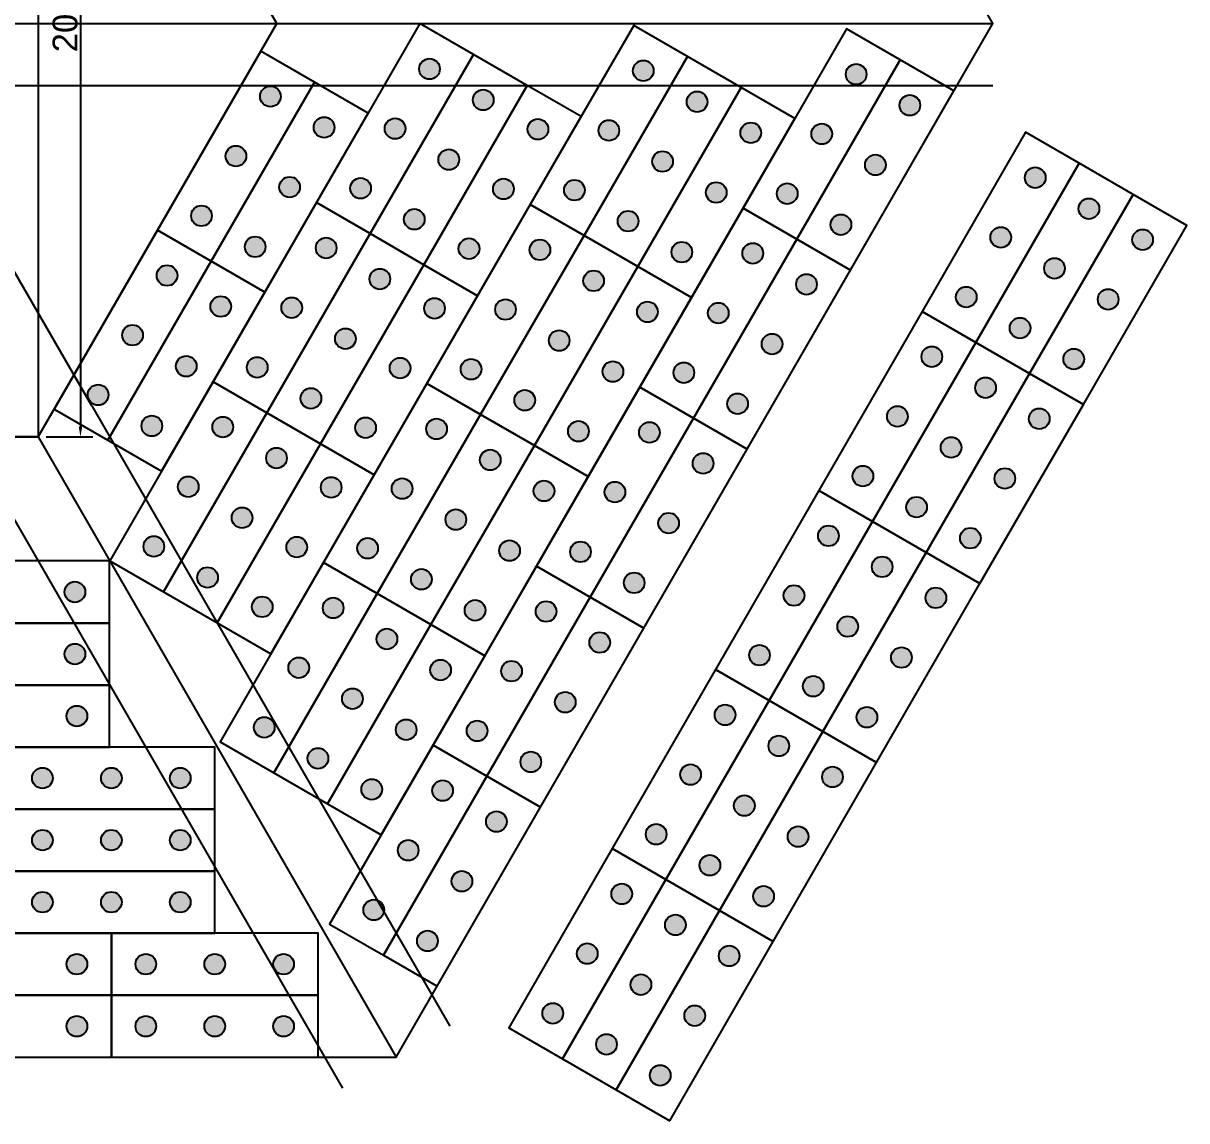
# Model space of a CAD drawing. Header units: millimetres. Extents: x 1388 to 8110, y -1425 to 5021.
# Drawn here: x 2775.1 to 3056.4, y 3136.3 to 3401.7 of the extents above; entities that cross this region are included whole.
import ezdxf

# ---------------------------------------------------------------- set-up
doc = ezdxf.new("R2010")
doc.units = ezdxf.units.MM
doc.styles.get("Standard").update_dxf_attribs({"font": 'arial.ttf'})
doc.dimstyles.new('ISO-25', dxfattribs={"dimtxt": 6, "dimasz": 2.5, "dimexe": 3, "dimexo": 2, "dimtad": 1, "dimtxsty": 'Standard', "dimcen": 2.5, "dimadec": 0, "dimazin": 0, "dimtfac": 1, "dimtmove": 0, "dimatfit": 3, "dimfxl": 1, "dimarcsym": 0})

# ---------------------------------------------------------------- blocks, each defined once
blk = doc.blocks.new('*D24')
at = {"color": 0, "lineweight": -2, "transparency": 16777216}
for p, q in [((2780.64, 3501.66), (2791.9, 3501.66)), ((2788.9, 3499.16), (2788.9, 3304.16)), ((2780.64, 3301.66), (2791.9, 3301.66))]:
    blk.add_line(p, q, dxfattribs=at)
at = {"color": 0, "transparency": 16777216}
for points in [[(2788.48, 3499.16), (2789.31, 3499.16), (2788.9, 3501.66)], [(2788.48, 3304.16), (2789.31, 3304.16), (2788.9, 3301.66)]]:
    blk.add_solid(points, dxfattribs=at)
at = {"layer": 'Defpoints', "color": 0, "transparency": 16777216}
for p in [(2778.64, 3501.66), (2778.64, 3301.66), (2788.9, 3301.66)]:
    blk.add_point(p, dxfattribs=at)
at = {"color": 0, "transparency": 16777216, "insert": (2785.21, 3401.66), "char_height": 6, "attachment_point": 5, "rotation": 90}
blk.add_mtext('200', dxfattribs=at)

msp = doc.modelspace()

# ---------------------------------------------------------------- hatches: boundary and pattern name
at = {"true_color": 0xf1eb1f}
h = msp.add_hatch(color=2, dxfattribs=at)
h.dxf.hatch_style = 1
h.paths.add_polyline_path([(2875.816, 3390.649, 1), (2870.816, 3390.649, 1)])
h = msp.add_hatch(color=2, dxfattribs=at)
h.dxf.hatch_style = 1
h.paths.add_polyline_path([(2927.52, 3390.203, 1), (2922.52, 3390.203, 1)])
h = msp.add_hatch(color=2, dxfattribs=at)
h.dxf.hatch_style = 1
h.paths.add_polyline_path([(2978.991, 3389.354, 1), (2973.991, 3389.354, 1)])
h = msp.add_hatch(color=2, dxfattribs=at)
h.dxf.hatch_style = 1
h.paths.add_polyline_path([(2837.335, 3383.998, 1), (2832.335, 3383.998, 1)])
h = msp.add_hatch(color=2, dxfattribs=at)
h.dxf.hatch_style = 1
h.paths.add_polyline_path([(2888.806, 3383.149, 1), (2883.806, 3383.149, 1)])
h = msp.add_hatch(color=2, dxfattribs=at)
h.dxf.hatch_style = 1
h.paths.add_polyline_path([(2940.51, 3382.703, 1), (2935.51, 3382.703, 1)])
h = msp.add_hatch(color=2, dxfattribs=at)
h.dxf.hatch_style = 1
h.paths.add_polyline_path([(2991.981, 3381.854, 1), (2986.981, 3381.854, 1)])
h = msp.add_hatch(color=2, dxfattribs=at)
h.dxf.hatch_style = 1
h.paths.add_polyline_path([(2850.325, 3376.498, 1), (2845.325, 3376.498, 1)])
h = msp.add_hatch(color=2, dxfattribs=at)
h.dxf.hatch_style = 1
h.paths.add_polyline_path([(2867.482, 3376.215, 1), (2862.482, 3376.215, 1)])
h = msp.add_hatch(color=2, dxfattribs=at)
h.dxf.hatch_style = 1
h.paths.add_polyline_path([(2902.029, 3376.053, 1), (2897.029, 3376.053, 1)])
h = msp.add_hatch(color=2, dxfattribs=at)
h.dxf.hatch_style = 1
h.paths.add_polyline_path([(2919.186, 3375.769, 1), (2914.186, 3375.769, 1)])
h = msp.add_hatch(color=2, dxfattribs=at)
h.dxf.hatch_style = 1
h.paths.add_polyline_path([(2953.5, 3375.203, 1), (2948.5, 3375.203, 1)])
h = msp.add_hatch(color=2, dxfattribs=at)
h.dxf.hatch_style = 1
h.paths.add_polyline_path([(2970.658, 3374.92, 1), (2965.658, 3374.92, 1)])
h = msp.add_hatch(color=2, dxfattribs=at)
h.dxf.hatch_style = 1
h.paths.add_polyline_path([(2829.001, 3369.565, 1), (2824.001, 3369.565, 1)])
h = msp.add_hatch(color=2, dxfattribs=at)
h.dxf.hatch_style = 1
h.paths.add_polyline_path([(2880.473, 3368.715, 1), (2875.473, 3368.715, 1)])
h = msp.add_hatch(color=2, dxfattribs=at)
h.dxf.hatch_style = 1
h.paths.add_polyline_path([(2932.177, 3368.269, 1), (2927.177, 3368.269, 1)])
h = msp.add_hatch(color=2, dxfattribs=at)
h.dxf.hatch_style = 1
h.paths.add_polyline_path([(2983.648, 3367.42, 1), (2978.648, 3367.42, 1)])
h = msp.add_hatch(color=2, dxfattribs=at)
h.dxf.hatch_style = 1
h.paths.add_polyline_path([(3022.292, 3364.354, 1), (3017.292, 3364.354, 1)])
h = msp.add_hatch(color=2, dxfattribs=at)
h.dxf.hatch_style = 1
h.paths.add_polyline_path([(2841.992, 3362.065, 1), (2836.992, 3362.065, 1)])
h = msp.add_hatch(color=2, dxfattribs=at)
h.dxf.hatch_style = 1
h.paths.add_polyline_path([(2859.149, 3361.781, 1), (2854.149, 3361.781, 1)])
h = msp.add_hatch(color=2, dxfattribs=at)
h.dxf.hatch_style = 1
h.paths.add_polyline_path([(2893.696, 3361.619, 1), (2888.696, 3361.619, 1)])
h = msp.add_hatch(color=2, dxfattribs=at)
h.dxf.hatch_style = 1
h.paths.add_polyline_path([(2910.853, 3361.336, 1), (2905.853, 3361.336, 1)])
h = msp.add_hatch(color=2, dxfattribs=at)
h.dxf.hatch_style = 1
h.paths.add_polyline_path([(2945.167, 3360.769, 1), (2940.167, 3360.769, 1)])
h = msp.add_hatch(color=2, dxfattribs=at)
h.dxf.hatch_style = 1
h.paths.add_polyline_path([(2962.324, 3360.486, 1), (2957.324, 3360.486, 1)])
h = msp.add_hatch(color=2, dxfattribs=at)
h.dxf.hatch_style = 1
h.paths.add_polyline_path([(2820.668, 3355.131, 1), (2815.668, 3355.131, 1)])
h = msp.add_hatch(color=2, dxfattribs=at)
h.dxf.hatch_style = 1
h.paths.add_polyline_path([(2872.139, 3354.281, 1), (2867.139, 3354.281, 1)])
h = msp.add_hatch(color=2, dxfattribs=at)
h.dxf.hatch_style = 1
h.paths.add_polyline_path([(3035.283, 3356.854, 1), (3030.283, 3356.854, 1)])
h = msp.add_hatch(color=2, dxfattribs=at)
h.dxf.hatch_style = 1
h.paths.add_polyline_path([(2923.843, 3353.836, 1), (2918.843, 3353.836, 1)])
h = msp.add_hatch(color=2, dxfattribs=at)
h.dxf.hatch_style = 1
h.paths.add_polyline_path([(2975.315, 3352.986, 1), (2970.315, 3352.986, 1)])
h = msp.add_hatch(color=2, dxfattribs=at)
h.dxf.hatch_style = 1
h.paths.add_polyline_path([(3013.959, 3349.92, 1), (3008.959, 3349.92, 1)])
h = msp.add_hatch(color=2, dxfattribs=at)
h.dxf.hatch_style = 1
h.paths.add_polyline_path([(3048.273, 3349.354, 1), (3043.273, 3349.354, 1)])
h = msp.add_hatch(color=2, dxfattribs=at)
h.dxf.hatch_style = 1
h.paths.add_polyline_path([(2833.659, 3347.631, 1), (2828.659, 3347.631, 1)])
h = msp.add_hatch(color=2, dxfattribs=at)
h.dxf.hatch_style = 1
h.paths.add_polyline_path([(2850.816, 3347.348, 1), (2845.816, 3347.348, 1)])
h = msp.add_hatch(color=2, dxfattribs=at)
h.dxf.hatch_style = 1
h.paths.add_polyline_path([(2885.363, 3347.185, 1), (2880.363, 3347.185, 1)])
h = msp.add_hatch(color=2, dxfattribs=at)
h.dxf.hatch_style = 1
h.paths.add_polyline_path([(2902.52, 3346.902, 1), (2897.52, 3346.902, 1)])
h = msp.add_hatch(color=2, dxfattribs=at)
h.dxf.hatch_style = 1
h.paths.add_polyline_path([(2936.834, 3346.336, 1), (2931.834, 3346.336, 1)])
h = msp.add_hatch(color=2, dxfattribs=at)
h.dxf.hatch_style = 1
h.paths.add_polyline_path([(2953.991, 3346.053, 1), (2948.991, 3346.053, 1)])
h = msp.add_hatch(color=2, dxfattribs=at)
h.dxf.hatch_style = 1
h.paths.add_polyline_path([(2812.335, 3340.697, 1), (2807.335, 3340.697, 1)])
h = msp.add_hatch(color=2, dxfattribs=at)
h.dxf.hatch_style = 1
h.paths.add_polyline_path([(3026.949, 3342.42, 1), (3021.949, 3342.42, 1)])
h = msp.add_hatch(color=2, dxfattribs=at)
h.dxf.hatch_style = 1
h.paths.add_polyline_path([(2863.806, 3339.848, 1), (2858.806, 3339.848, 1)])
h = msp.add_hatch(color=2, dxfattribs=at)
h.dxf.hatch_style = 1
h.paths.add_polyline_path([(2915.51, 3339.402, 1), (2910.51, 3339.402, 1)])
h = msp.add_hatch(color=2, dxfattribs=at)
h.dxf.hatch_style = 1
h.paths.add_polyline_path([(2966.981, 3338.553, 1), (2961.981, 3338.553, 1)])
h = msp.add_hatch(color=2, dxfattribs=at)
h.dxf.hatch_style = 1
h.paths.add_polyline_path([(3005.625, 3335.486, 1), (3000.625, 3335.486, 1)])
h = msp.add_hatch(color=2, dxfattribs=at)
h.dxf.hatch_style = 1
h.paths.add_polyline_path([(3039.94, 3334.92, 1), (3034.94, 3334.92, 1)])
h = msp.add_hatch(color=2, dxfattribs=at)
h.dxf.hatch_style = 1
h.paths.add_polyline_path([(2825.325, 3333.197, 1), (2820.325, 3333.197, 1)])
h = msp.add_hatch(color=2, dxfattribs=at)
h.dxf.hatch_style = 1
h.paths.add_polyline_path([(2842.482, 3332.914, 1), (2837.482, 3332.914, 1)])
h = msp.add_hatch(color=2, dxfattribs=at)
h.dxf.hatch_style = 1
h.paths.add_polyline_path([(2877.029, 3332.751, 1), (2872.029, 3332.751, 1)])
h = msp.add_hatch(color=2, dxfattribs=at)
h.dxf.hatch_style = 1
h.paths.add_polyline_path([(2894.186, 3332.468, 1), (2889.186, 3332.468, 1)])
h = msp.add_hatch(color=2, dxfattribs=at)
h.dxf.hatch_style = 1
h.paths.add_polyline_path([(2928.5, 3331.902, 1), (2923.5, 3331.902, 1)])
h = msp.add_hatch(color=2, dxfattribs=at)
h.dxf.hatch_style = 1
h.paths.add_polyline_path([(2945.658, 3331.619, 1), (2940.658, 3331.619, 1)])
h = msp.add_hatch(color=2, dxfattribs=at)
h.dxf.hatch_style = 1
h.paths.add_polyline_path([(2804.001, 3326.263, 1), (2799.001, 3326.263, 1)])
h = msp.add_hatch(color=2, dxfattribs=at)
h.dxf.hatch_style = 1
h.paths.add_polyline_path([(3018.616, 3327.986, 1), (3013.616, 3327.986, 1)])
h = msp.add_hatch(color=2, dxfattribs=at)
h.dxf.hatch_style = 1
h.paths.add_polyline_path([(2855.473, 3325.414, 1), (2850.473, 3325.414, 1)])
h = msp.add_hatch(color=2, dxfattribs=at)
h.dxf.hatch_style = 1
h.paths.add_polyline_path([(2907.177, 3324.968, 1), (2902.177, 3324.968, 1)])
h = msp.add_hatch(color=2, dxfattribs=at)
h.dxf.hatch_style = 1
h.paths.add_polyline_path([(2958.648, 3324.119, 1), (2953.648, 3324.119, 1)])
h = msp.add_hatch(color=2, dxfattribs=at)
h.dxf.hatch_style = 1
h.paths.add_polyline_path([(2997.292, 3321.053, 1), (2992.292, 3321.053, 1)])
h = msp.add_hatch(color=2, dxfattribs=at)
h.dxf.hatch_style = 1
h.paths.add_polyline_path([(3031.606, 3320.486, 1), (3026.606, 3320.486, 1)])
h = msp.add_hatch(color=2, dxfattribs=at)
h.dxf.hatch_style = 1
h.paths.add_polyline_path([(2816.992, 3318.763, 1), (2811.992, 3318.763, 1)])
h = msp.add_hatch(color=2, dxfattribs=at)
h.dxf.hatch_style = 1
h.paths.add_polyline_path([(2834.149, 3318.48, 1), (2829.149, 3318.48, 1)])
h = msp.add_hatch(color=2, dxfattribs=at)
h.dxf.hatch_style = 1
h.paths.add_polyline_path([(2868.696, 3318.318, 1), (2863.696, 3318.318, 1)])
h = msp.add_hatch(color=2, dxfattribs=at)
h.dxf.hatch_style = 1
h.paths.add_polyline_path([(2885.853, 3318.034, 1), (2880.853, 3318.034, 1)])
h = msp.add_hatch(color=2, dxfattribs=at)
h.dxf.hatch_style = 1
h.paths.add_polyline_path([(2920.167, 3317.468, 1), (2915.167, 3317.468, 1)])
h = msp.add_hatch(color=2, dxfattribs=at)
h.dxf.hatch_style = 1
h.paths.add_polyline_path([(2937.324, 3317.185, 1), (2932.324, 3317.185, 1)])
h = msp.add_hatch(color=2, dxfattribs=at)
h.dxf.hatch_style = 1
h.paths.add_polyline_path([(3010.283, 3313.553, 1), (3005.283, 3313.553, 1)])
h = msp.add_hatch(color=2, dxfattribs=at)
h.dxf.hatch_style = 1
h.paths.add_polyline_path([(2795.668, 3311.83, 1), (2790.668, 3311.83, 1)])
h = msp.add_hatch(color=2, dxfattribs=at)
h.dxf.hatch_style = 1
h.paths.add_polyline_path([(2847.139, 3310.98, 1), (2842.139, 3310.98, 1)])
h = msp.add_hatch(color=2, dxfattribs=at)
h.dxf.hatch_style = 1
h.paths.add_polyline_path([(2898.843, 3310.534, 1), (2893.843, 3310.534, 1)])
h = msp.add_hatch(color=2, dxfattribs=at)
h.dxf.hatch_style = 1
h.paths.add_polyline_path([(2950.315, 3309.685, 1), (2945.315, 3309.685, 1)])
h = msp.add_hatch(color=2, dxfattribs=at)
h.dxf.hatch_style = 1
h.paths.add_polyline_path([(2988.959, 3306.619, 1), (2983.959, 3306.619, 1)])
h = msp.add_hatch(color=2, dxfattribs=at)
h.dxf.hatch_style = 1
h.paths.add_polyline_path([(2808.659, 3304.33, 1), (2803.659, 3304.33, 1)])
h = msp.add_hatch(color=2, dxfattribs=at)
h.dxf.hatch_style = 1
h.paths.add_polyline_path([(2825.816, 3304.046, 1), (2820.816, 3304.046, 1)])
h = msp.add_hatch(color=2, dxfattribs=at)
h.dxf.hatch_style = 1
h.paths.add_polyline_path([(2860.363, 3303.884, 1), (2855.363, 3303.884, 1)])
h = msp.add_hatch(color=2, dxfattribs=at)
h.dxf.hatch_style = 1
h.paths.add_polyline_path([(2877.52, 3303.601, 1), (2872.52, 3303.601, 1)])
h = msp.add_hatch(color=2, dxfattribs=at)
h.dxf.hatch_style = 1
h.paths.add_polyline_path([(3023.273, 3306.053, 1), (3018.273, 3306.053, 1)])
h = msp.add_hatch(color=2, dxfattribs=at)
h.dxf.hatch_style = 1
h.paths.add_polyline_path([(2911.834, 3303.034, 1), (2906.834, 3303.034, 1)])
h = msp.add_hatch(color=2, dxfattribs=at)
h.dxf.hatch_style = 1
h.paths.add_polyline_path([(2928.991, 3302.751, 1), (2923.991, 3302.751, 1)])
h = msp.add_hatch(color=2, dxfattribs=at)
h.dxf.hatch_style = 1
h.paths.add_polyline_path([(3001.949, 3299.119, 1), (2996.949, 3299.119, 1)])
h = msp.add_hatch(color=2, dxfattribs=at)
h.dxf.hatch_style = 1
h.paths.add_polyline_path([(2838.806, 3296.546, 1), (2833.806, 3296.546, 1)])
h = msp.add_hatch(color=2, dxfattribs=at)
h.dxf.hatch_style = 1
h.paths.add_polyline_path([(2890.51, 3296.101, 1), (2885.51, 3296.101, 1)])
h = msp.add_hatch(color=2, dxfattribs=at)
h.dxf.hatch_style = 1
h.paths.add_polyline_path([(2941.981, 3295.251, 1), (2936.981, 3295.251, 1)])
h = msp.add_hatch(color=2, dxfattribs=at)
h.dxf.hatch_style = 1
h.paths.add_polyline_path([(2817.482, 3289.613, 1), (2812.482, 3289.613, 1)])
h = msp.add_hatch(color=2, dxfattribs=at)
h.dxf.hatch_style = 1
h.paths.add_polyline_path([(2980.625, 3292.185, 1), (2975.625, 3292.185, 1)])
h = msp.add_hatch(color=2, dxfattribs=at)
h.dxf.hatch_style = 1
h.paths.add_polyline_path([(3014.94, 3291.619, 1), (3009.94, 3291.619, 1)])
h = msp.add_hatch(color=2, dxfattribs=at)
h.dxf.hatch_style = 1
h.paths.add_polyline_path([(2852.029, 3289.45, 1), (2847.029, 3289.45, 1)])
h = msp.add_hatch(color=2, dxfattribs=at)
h.dxf.hatch_style = 1
h.paths.add_polyline_path([(2869.186, 3289.167, 1), (2864.186, 3289.167, 1)])
h = msp.add_hatch(color=2, dxfattribs=at)
h.dxf.hatch_style = 1
h.paths.add_polyline_path([(2903.5, 3288.601, 1), (2898.5, 3288.601, 1)])
h = msp.add_hatch(color=2, dxfattribs=at)
h.dxf.hatch_style = 1
h.paths.add_polyline_path([(2920.658, 3288.318, 1), (2915.658, 3288.318, 1)])
h = msp.add_hatch(color=2, dxfattribs=at)
h.dxf.hatch_style = 1
h.paths.add_polyline_path([(2993.616, 3284.685, 1), (2988.616, 3284.685, 1)])
h = msp.add_hatch(color=2, dxfattribs=at)
h.dxf.hatch_style = 1
h.paths.add_polyline_path([(2830.473, 3282.113, 1), (2825.473, 3282.113, 1)])
h = msp.add_hatch(color=2, dxfattribs=at)
h.dxf.hatch_style = 1
h.paths.add_polyline_path([(2882.177, 3281.667, 1), (2877.177, 3281.667, 1)])
h = msp.add_hatch(color=2, dxfattribs=at)
h.dxf.hatch_style = 1
h.paths.add_polyline_path([(2933.648, 3280.818, 1), (2928.648, 3280.818, 1)])
h = msp.add_hatch(color=2, dxfattribs=at)
h.dxf.hatch_style = 1
h.paths.add_polyline_path([(2972.292, 3277.751, 1), (2967.292, 3277.751, 1)])
h = msp.add_hatch(color=2, dxfattribs=at)
h.dxf.hatch_style = 1
h.paths.add_polyline_path([(3006.606, 3277.185, 1), (3001.606, 3277.185, 1)])
h = msp.add_hatch(color=2, dxfattribs=at)
h.dxf.hatch_style = 1
h.paths.add_polyline_path([(2809.149, 3275.179, 1), (2804.149, 3275.179, 1)])
h = msp.add_hatch(color=2, dxfattribs=at)
h.dxf.hatch_style = 1
h.paths.add_polyline_path([(2843.696, 3275.016, 1), (2838.696, 3275.016, 1)])
h = msp.add_hatch(color=2, dxfattribs=at)
h.dxf.hatch_style = 1
h.paths.add_polyline_path([(2860.853, 3274.733, 1), (2855.853, 3274.733, 1)])
h = msp.add_hatch(color=2, dxfattribs=at)
h.dxf.hatch_style = 1
h.paths.add_polyline_path([(2895.167, 3274.167, 1), (2890.167, 3274.167, 1)])
h = msp.add_hatch(color=2, dxfattribs=at)
h.dxf.hatch_style = 1
h.paths.add_polyline_path([(2912.324, 3273.884, 1), (2907.324, 3273.884, 1)])
h = msp.add_hatch(color=2, dxfattribs=at)
h.dxf.hatch_style = 1
h.paths.add_polyline_path([(2985.283, 3270.251, 1), (2980.283, 3270.251, 1)])
h = msp.add_hatch(color=2, dxfattribs=at)
h.dxf.hatch_style = 1
h.paths.add_polyline_path([(2822.139, 3267.679, 1), (2817.139, 3267.679, 1)])
h = msp.add_hatch(color=2, dxfattribs=at)
h.dxf.hatch_style = 1
h.paths.add_polyline_path([(2873.843, 3267.233, 1), (2868.843, 3267.233, 1)])
h = msp.add_hatch(color=2, dxfattribs=at)
h.dxf.hatch_style = 1
h.paths.add_polyline_path([(2790.07, 3264.164, 1), (2785.07, 3264.164, 1)])
h = msp.add_hatch(color=2, dxfattribs=at)
h.dxf.hatch_style = 1
h.paths.add_polyline_path([(2925.315, 3266.384, 1), (2920.315, 3266.384, 1)])
h = msp.add_hatch(color=2, dxfattribs=at)
h.dxf.hatch_style = 1
h.paths.add_polyline_path([(2963.959, 3263.318, 1), (2958.959, 3263.318, 1)])
h = msp.add_hatch(color=2, dxfattribs=at)
h.dxf.hatch_style = 1
h.paths.add_polyline_path([(2998.273, 3262.751, 1), (2993.273, 3262.751, 1)])
h = msp.add_hatch(color=2, dxfattribs=at)
h.dxf.hatch_style = 1
h.paths.add_polyline_path([(2835.363, 3260.582, 1), (2830.363, 3260.582, 1)])
h = msp.add_hatch(color=2, dxfattribs=at)
h.dxf.hatch_style = 1
h.paths.add_polyline_path([(2852.52, 3260.299, 1), (2847.52, 3260.299, 1)])
h = msp.add_hatch(color=2, dxfattribs=at)
h.dxf.hatch_style = 1
h.paths.add_polyline_path([(2886.834, 3259.733, 1), (2881.834, 3259.733, 1)])
h = msp.add_hatch(color=2, dxfattribs=at)
h.dxf.hatch_style = 1
h.paths.add_polyline_path([(2903.991, 3259.45, 1), (2898.991, 3259.45, 1)])
h = msp.add_hatch(color=2, dxfattribs=at)
h.dxf.hatch_style = 1
h.paths.add_polyline_path([(2976.949, 3255.818, 1), (2971.949, 3255.818, 1)])
h = msp.add_hatch(color=2, dxfattribs=at)
h.dxf.hatch_style = 1
h.paths.add_polyline_path([(2865.51, 3252.799, 1), (2860.51, 3252.799, 1)])
h = msp.add_hatch(color=2, dxfattribs=at)
h.dxf.hatch_style = 1
h.paths.add_polyline_path([(2916.981, 3251.95, 1), (2911.981, 3251.95, 1)])
h = msp.add_hatch(color=2, dxfattribs=at)
h.dxf.hatch_style = 1
h.paths.add_polyline_path([(2790.07, 3249.164, 1), (2785.07, 3249.164, 1)])
h = msp.add_hatch(color=2, dxfattribs=at)
h.dxf.hatch_style = 1
h.paths.add_polyline_path([(2955.625, 3248.884, 1), (2950.625, 3248.884, 1)])
h = msp.add_hatch(color=2, dxfattribs=at)
h.dxf.hatch_style = 1
h.paths.add_polyline_path([(2989.94, 3248.318, 1), (2984.94, 3248.318, 1)])
h = msp.add_hatch(color=2, dxfattribs=at)
h.dxf.hatch_style = 1
h.paths.add_polyline_path([(2844.186, 3245.866, 1), (2839.186, 3245.866, 1)])
h = msp.add_hatch(color=2, dxfattribs=at)
h.dxf.hatch_style = 1
h.paths.add_polyline_path([(2878.5, 3245.299, 1), (2873.5, 3245.299, 1)])
h = msp.add_hatch(color=2, dxfattribs=at)
h.dxf.hatch_style = 1
h.paths.add_polyline_path([(2895.658, 3245.016, 1), (2890.658, 3245.016, 1)])
h = msp.add_hatch(color=2, dxfattribs=at)
h.dxf.hatch_style = 1
h.paths.add_polyline_path([(2968.616, 3241.384, 1), (2963.616, 3241.384, 1)])
h = msp.add_hatch(color=2, dxfattribs=at)
h.dxf.hatch_style = 1
h.paths.add_polyline_path([(2857.177, 3238.366, 1), (2852.177, 3238.366, 1)])
h = msp.add_hatch(color=2, dxfattribs=at)
h.dxf.hatch_style = 1
h.paths.add_polyline_path([(2908.648, 3237.516, 1), (2903.648, 3237.516, 1)])
h = msp.add_hatch(color=2, dxfattribs=at)
h.dxf.hatch_style = 1
h.paths.add_polyline_path([(2790.536, 3234.164, 1), (2785.536, 3234.164, 1)])
h = msp.add_hatch(color=2, dxfattribs=at)
h.dxf.hatch_style = 1
h.paths.add_polyline_path([(2947.292, 3234.45, 1), (2942.292, 3234.45, 1)])
h = msp.add_hatch(color=2, dxfattribs=at)
h.dxf.hatch_style = 1
h.paths.add_polyline_path([(2981.606, 3233.884, 1), (2976.606, 3233.884, 1)])
h = msp.add_hatch(color=2, dxfattribs=at)
h.dxf.hatch_style = 1
h.paths.add_polyline_path([(2835.853, 3231.432, 1), (2830.853, 3231.432, 1)])
h = msp.add_hatch(color=2, dxfattribs=at)
h.dxf.hatch_style = 1
h.paths.add_polyline_path([(2870.167, 3230.866, 1), (2865.167, 3230.866, 1)])
h = msp.add_hatch(color=2, dxfattribs=at)
h.dxf.hatch_style = 1
h.paths.add_polyline_path([(2887.324, 3230.582, 1), (2882.324, 3230.582, 1)])
h = msp.add_hatch(color=2, dxfattribs=at)
h.dxf.hatch_style = 1
h.paths.add_polyline_path([(2960.283, 3226.95, 1), (2955.283, 3226.95, 1)])
h = msp.add_hatch(color=2, dxfattribs=at)
h.dxf.hatch_style = 1
h.paths.add_polyline_path([(2848.843, 3223.932, 1), (2843.843, 3223.932, 1)])
h = msp.add_hatch(color=2, dxfattribs=at)
h.dxf.hatch_style = 1
h.paths.add_polyline_path([(2900.315, 3223.082, 1), (2895.315, 3223.082, 1)])
h = msp.add_hatch(color=2, dxfattribs=at)
h.dxf.hatch_style = 1
h.paths.add_polyline_path([(2782.203, 3219.164, 1), (2777.203, 3219.164, 1)])
h = msp.add_hatch(color=2, dxfattribs=at)
h.dxf.hatch_style = 1
h.paths.add_polyline_path([(2798.87, 3219.164, 1), (2793.87, 3219.164, 1)])
h = msp.add_hatch(color=2, dxfattribs=at)
h.dxf.hatch_style = 1
h.paths.add_polyline_path([(2815.536, 3219.164, 1), (2810.536, 3219.164, 1)])
h = msp.add_hatch(color=2, dxfattribs=at)
h.dxf.hatch_style = 1
h.paths.add_polyline_path([(2938.959, 3220.016, 1), (2933.959, 3220.016, 1)])
h = msp.add_hatch(color=2, dxfattribs=at)
h.dxf.hatch_style = 1
h.paths.add_polyline_path([(2973.273, 3219.45, 1), (2968.273, 3219.45, 1)])
h = msp.add_hatch(color=2, dxfattribs=at)
h.dxf.hatch_style = 1
h.paths.add_polyline_path([(2861.834, 3216.432, 1), (2856.834, 3216.432, 1)])
h = msp.add_hatch(color=2, dxfattribs=at)
h.dxf.hatch_style = 1
h.paths.add_polyline_path([(2878.991, 3216.149, 1), (2873.991, 3216.149, 1)])
h = msp.add_hatch(color=2, dxfattribs=at)
h.dxf.hatch_style = 1
h.paths.add_polyline_path([(2951.949, 3212.516, 1), (2946.949, 3212.516, 1)])
h = msp.add_hatch(color=2, dxfattribs=at)
h.dxf.hatch_style = 1
h.paths.add_polyline_path([(2891.981, 3208.649, 1), (2886.981, 3208.649, 1)])
h = msp.add_hatch(color=2, dxfattribs=at)
h.dxf.hatch_style = 1
h.paths.add_polyline_path([(2930.625, 3205.582, 1), (2925.625, 3205.582, 1)])
h = msp.add_hatch(color=2, dxfattribs=at)
h.dxf.hatch_style = 1
h.paths.add_polyline_path([(2782.203, 3204.164, 1), (2777.203, 3204.164, 1)])
h = msp.add_hatch(color=2, dxfattribs=at)
h.dxf.hatch_style = 1
h.paths.add_polyline_path([(2798.87, 3204.164, 1), (2793.87, 3204.164, 1)])
h = msp.add_hatch(color=2, dxfattribs=at)
h.dxf.hatch_style = 1
h.paths.add_polyline_path([(2815.536, 3204.164, 1), (2810.536, 3204.164, 1)])
h = msp.add_hatch(color=2, dxfattribs=at)
h.dxf.hatch_style = 1
h.paths.add_polyline_path([(2964.94, 3205.016, 1), (2959.94, 3205.016, 1)])
h = msp.add_hatch(color=2, dxfattribs=at)
h.dxf.hatch_style = 1
h.paths.add_polyline_path([(2870.658, 3201.715, 1), (2865.658, 3201.715, 1)])
h = msp.add_hatch(color=2, dxfattribs=at)
h.dxf.hatch_style = 1
h.paths.add_polyline_path([(2943.616, 3198.082, 1), (2938.616, 3198.082, 1)])
h = msp.add_hatch(color=2, dxfattribs=at)
h.dxf.hatch_style = 1
h.paths.add_polyline_path([(2883.648, 3194.215, 1), (2878.648, 3194.215, 1)])
h = msp.add_hatch(color=2, dxfattribs=at)
h.dxf.hatch_style = 1
h.paths.add_polyline_path([(2922.292, 3191.149, 1), (2917.292, 3191.149, 1)])
h = msp.add_hatch(color=2, dxfattribs=at)
h.dxf.hatch_style = 1
h.paths.add_polyline_path([(2782.203, 3189.164, 1), (2777.203, 3189.164, 1)])
h = msp.add_hatch(color=2, dxfattribs=at)
h.dxf.hatch_style = 1
h.paths.add_polyline_path([(2798.87, 3189.164, 1), (2793.87, 3189.164, 1)])
h = msp.add_hatch(color=2, dxfattribs=at)
h.dxf.hatch_style = 1
h.paths.add_polyline_path([(2815.536, 3189.164, 1), (2810.536, 3189.164, 1)])
h = msp.add_hatch(color=2, dxfattribs=at)
h.dxf.hatch_style = 1
h.paths.add_polyline_path([(2956.606, 3190.582, 1), (2951.606, 3190.582, 1)])
h = msp.add_hatch(color=2, dxfattribs=at)
h.dxf.hatch_style = 1
h.paths.add_polyline_path([(2862.324, 3187.281, 1), (2857.324, 3187.281, 1)])
h = msp.add_hatch(color=2, dxfattribs=at)
h.dxf.hatch_style = 1
h.paths.add_polyline_path([(2935.283, 3183.649, 1), (2930.283, 3183.649, 1)])
h = msp.add_hatch(color=2, dxfattribs=at)
h.dxf.hatch_style = 1
h.paths.add_polyline_path([(2875.315, 3179.781, 1), (2870.315, 3179.781, 1)])
h = msp.add_hatch(color=2, dxfattribs=at)
h.dxf.hatch_style = 1
h.paths.add_polyline_path([(2790.536, 3174.164, 1), (2785.536, 3174.164, 1)])
h = msp.add_hatch(color=2, dxfattribs=at)
h.dxf.hatch_style = 1
h.paths.add_polyline_path([(2807.203, 3174.164, 1), (2802.203, 3174.164, 1)])
h = msp.add_hatch(color=2, dxfattribs=at)
h.dxf.hatch_style = 1
h.paths.add_polyline_path([(2823.87, 3174.164, 1), (2818.87, 3174.164, 1)])
h = msp.add_hatch(color=2, dxfattribs=at)
h.dxf.hatch_style = 1
h.paths.add_polyline_path([(2840.536, 3174.164, 1), (2835.536, 3174.164, 1)])
h = msp.add_hatch(color=2, dxfattribs=at)
h.dxf.hatch_style = 1
h.paths.add_polyline_path([(2913.959, 3176.715, 1), (2908.959, 3176.715, 1)])
h = msp.add_hatch(color=2, dxfattribs=at)
h.dxf.hatch_style = 1
h.paths.add_polyline_path([(2948.273, 3176.149, 1), (2943.273, 3176.149, 1)])
h = msp.add_hatch(color=2, dxfattribs=at)
h.dxf.hatch_style = 1
h.paths.add_polyline_path([(2926.949, 3169.215, 1), (2921.949, 3169.215, 1)])
h = msp.add_hatch(color=2, dxfattribs=at)
h.dxf.hatch_style = 1
h.paths.add_polyline_path([(2905.625, 3162.281, 1), (2900.625, 3162.281, 1)])
h = msp.add_hatch(color=2, dxfattribs=at)
h.dxf.hatch_style = 1
h.paths.add_polyline_path([(2939.94, 3161.715, 1), (2934.94, 3161.715, 1)])
h = msp.add_hatch(color=2, dxfattribs=at)
h.dxf.hatch_style = 1
h.paths.add_polyline_path([(2790.536, 3159.164, 1), (2785.536, 3159.164, 1)])
h = msp.add_hatch(color=2, dxfattribs=at)
h.dxf.hatch_style = 1
h.paths.add_polyline_path([(2807.203, 3159.164, 1), (2802.203, 3159.164, 1)])
h = msp.add_hatch(color=2, dxfattribs=at)
h.dxf.hatch_style = 1
h.paths.add_polyline_path([(2823.87, 3159.164, 1), (2818.87, 3159.164, 1)])
h = msp.add_hatch(color=2, dxfattribs=at)
h.dxf.hatch_style = 1
h.paths.add_polyline_path([(2840.536, 3159.164, 1), (2835.536, 3159.164, 1)])
h = msp.add_hatch(color=2, dxfattribs=at)
h.dxf.hatch_style = 1
h.paths.add_polyline_path([(2918.616, 3154.781, 1), (2913.616, 3154.781, 1)])
h = msp.add_hatch(color=2, dxfattribs=at)
h.dxf.hatch_style = 1
h.paths.add_polyline_path([(2931.606, 3147.281, 1), (2926.606, 3147.281, 1)])

# ---------------------------------------------------------------- linework, layer by layer
for p, q in [((2791.629, 3309.164), (2676.159, 3509.164)), ((2605.434, 3401.664), (2836.374, 3401.664)), ((2836.374, 3401.664), (3009.579, 3401.664)), ((2605.434, 3386.664), (2836.374, 3386.664)), ((2836.374, 3386.664), (3009.579, 3386.664)), ((2791.629, 3309.164), (2878.232, 3159.164)), ((2778.639, 3301.664), (2865.241, 3151.664)), ((2765.648, 3294.164), (2852.251, 3144.164))]:
    msp.add_line(p, q)
for points in [[(2576.566, 3651.664), (2432.229, 3401.664), (2576.566, 3151.664), (2865.241, 3151.664), (3009.579, 3401.664), (2865.241, 3651.664)], [(2663.169, 3501.664), (2605.434, 3401.664), (2663.169, 3301.664), (2778.639, 3301.664), (2836.374, 3401.664), (2778.639, 3501.664)], [(2663.169, 3501.664), (2778.639, 3501.664), (2778.639, 3301.664), (2663.169, 3301.664)], [(2858.977, 3350.815), (2883.977, 3394.116), (2870.987, 3401.616), (2845.987, 3358.315)], [(2910.682, 3350.369), (2935.682, 3393.67), (2922.691, 3401.17), (2897.691, 3357.869)], [(2962.153, 3349.519), (2987.153, 3392.821), (2974.162, 3400.321), (2949.162, 3357.019)], [(2820.497, 3344.164), (2845.497, 3387.465), (2832.506, 3394.965), (2807.506, 3351.664)], [(2871.968, 3343.315), (2896.968, 3386.616), (2883.977, 3394.116), (2858.977, 3350.815)], [(2923.672, 3342.869), (2948.672, 3386.17), (2935.682, 3393.67), (2910.682, 3350.369)], [(2975.143, 3342.019), (3000.143, 3385.321), (2987.153, 3392.821), (2962.153, 3349.519)], [(2833.487, 3336.664), (2858.487, 3379.965), (2845.497, 3387.465), (2820.497, 3344.164)], [(2884.958, 3335.815), (2909.958, 3379.116), (2896.968, 3386.616), (2871.968, 3343.315)], [(2936.662, 3335.369), (2961.662, 3378.67), (2948.672, 3386.17), (2923.672, 3342.869)], [(3005.454, 3324.519), (3030.454, 3367.821), (3017.464, 3375.321), (2992.464, 3332.019)], [(3018.444, 3317.019), (3043.444, 3360.321), (3030.454, 3367.821), (3005.454, 3324.519)], [(3031.435, 3309.519), (3056.435, 3352.821), (3043.444, 3360.321), (3018.444, 3317.019)], [(2833.977, 3307.513), (2858.977, 3350.815), (2845.987, 3358.315), (2820.987, 3315.013)], [(2885.682, 3307.068), (2910.682, 3350.369), (2897.691, 3357.869), (2872.691, 3314.568)], [(2937.153, 3306.218), (2962.153, 3349.519), (2949.162, 3357.019), (2924.162, 3313.718)], [(2795.497, 3300.863), (2820.497, 3344.164), (2807.506, 3351.664), (2782.506, 3308.363)], [(2846.968, 3300.013), (2871.968, 3343.315), (2858.977, 3350.815), (2833.977, 3307.513)], [(2898.672, 3299.568), (2923.672, 3342.869), (2910.682, 3350.369), (2885.682, 3307.068)], [(2950.143, 3298.718), (2975.143, 3342.019), (2962.153, 3349.519), (2937.153, 3306.218)], [(2808.487, 3293.363), (2833.487, 3336.664), (2820.497, 3344.164), (2795.497, 3300.863)], [(2859.958, 3292.513), (2884.958, 3335.815), (2871.968, 3343.315), (2846.968, 3300.013)], [(2911.662, 3292.068), (2936.662, 3335.369), (2923.672, 3342.869), (2898.672, 3299.568)], [(2980.454, 3281.218), (3005.454, 3324.519), (2992.464, 3332.019), (2967.464, 3288.718)], [(2993.444, 3273.718), (3018.444, 3317.019), (3005.454, 3324.519), (2980.454, 3281.218)], [(2808.977, 3264.212), (2833.977, 3307.513), (2820.987, 3315.013), (2795.987, 3271.712)], [(2860.682, 3263.766), (2885.682, 3307.068), (2872.691, 3314.568), (2847.691, 3271.266)], [(3006.435, 3266.218), (3031.435, 3309.519), (3018.444, 3317.019), (2993.444, 3273.718)], [(2912.153, 3262.917), (2937.153, 3306.218), (2924.162, 3313.718), (2899.162, 3270.417)], [(2821.968, 3256.712), (2846.968, 3300.013), (2833.977, 3307.513), (2808.977, 3264.212)], [(2873.672, 3256.266), (2898.672, 3299.568), (2885.682, 3307.068), (2860.682, 3263.766)], [(2925.143, 3255.417), (2950.143, 3298.718), (2937.153, 3306.218), (2912.153, 3262.917)], [(2834.958, 3249.212), (2859.958, 3292.513), (2846.968, 3300.013), (2821.968, 3256.712)], [(2886.662, 3248.766), (2911.662, 3292.068), (2898.672, 3299.568), (2873.672, 3256.266)], [(2955.454, 3237.917), (2980.454, 3281.218), (2967.464, 3288.718), (2942.464, 3245.417)], [(2968.444, 3230.417), (2993.444, 3273.718), (2980.454, 3281.218), (2955.454, 3237.917)], [(2981.435, 3222.917), (3006.435, 3266.218), (2993.444, 3273.718), (2968.444, 3230.417)], [(2745.904, 3256.664), (2795.904, 3256.664), (2795.904, 3271.664), (2745.904, 3271.664)], [(2835.682, 3220.465), (2860.682, 3263.766), (2847.691, 3271.266), (2822.691, 3227.965)], [(2887.153, 3219.616), (2912.153, 3262.917), (2899.162, 3270.417), (2874.162, 3227.116)], [(2848.672, 3212.965), (2873.672, 3256.266), (2860.682, 3263.766), (2835.682, 3220.465)], [(2900.143, 3212.116), (2925.143, 3255.417), (2912.153, 3262.917), (2887.153, 3219.616)], [(2745.904, 3241.664), (2795.904, 3241.664), (2795.904, 3256.664), (2745.904, 3256.664)], [(2861.662, 3205.465), (2886.662, 3248.766), (2873.672, 3256.266), (2848.672, 3212.965)], [(2930.454, 3194.616), (2955.454, 3237.917), (2942.464, 3245.417), (2917.464, 3202.116)], [(2745.904, 3226.664), (2795.904, 3226.664), (2795.904, 3241.664), (2745.904, 3241.664)], [(2943.444, 3187.116), (2968.444, 3230.417), (2955.454, 3237.917), (2930.454, 3194.616)], [(2956.435, 3179.616), (2981.435, 3222.917), (2968.444, 3230.417), (2943.444, 3187.116)], [(2771.37, 3211.664), (2821.37, 3211.664), (2821.37, 3226.664), (2771.37, 3226.664)], [(2862.153, 3176.314), (2887.153, 3219.616), (2874.162, 3227.116), (2849.162, 3183.814)], [(2875.143, 3168.814), (2900.143, 3212.116), (2887.153, 3219.616), (2862.153, 3176.314)], [(2771.37, 3196.664), (2821.37, 3196.664), (2821.37, 3211.664), (2771.37, 3211.664)], [(2905.454, 3151.314), (2930.454, 3194.616), (2917.464, 3202.116), (2892.464, 3158.814)], [(2771.37, 3181.664), (2821.37, 3181.664), (2821.37, 3196.664), (2771.37, 3196.664)], [(2918.444, 3143.814), (2943.444, 3187.116), (2930.454, 3194.616), (2905.454, 3151.314)], [(2931.435, 3136.314), (2956.435, 3179.616), (2943.444, 3187.116), (2918.444, 3143.814)], [(2746.37, 3166.664), (2796.37, 3166.664), (2796.37, 3181.664), (2746.37, 3181.664)], [(2796.37, 3166.664), (2846.37, 3166.664), (2846.37, 3181.664), (2796.37, 3181.664)], [(2746.37, 3151.664), (2796.37, 3151.664), (2796.37, 3166.664), (2746.37, 3166.664)], [(2796.37, 3151.664), (2846.37, 3151.664), (2846.37, 3166.664), (2796.37, 3166.664)]]:
    msp.add_lwpolyline(points, close=True)
at = {"color": 2, "true_color": 0xf1eb1f}
for centre in [(2873.316, 3390.649), (2925.02, 3390.203), (2976.491, 3389.354), (2834.835, 3383.998), (2886.306, 3383.149), (2938.01, 3382.703), (2989.481, 3381.854), (2847.825, 3376.498), (2864.982, 3376.215), (2899.529, 3376.053), (2916.686, 3375.769), (2951, 3375.203), (2968.158, 3374.92), (2826.501, 3369.565), (2877.973, 3368.715), (2929.677, 3368.269), (2981.148, 3367.42), (3019.792, 3364.354), (2839.492, 3362.065), (2856.649, 3361.781), (2891.196, 3361.619), (2908.353, 3361.336), (2942.667, 3360.769), (2959.824, 3360.486), (2818.168, 3355.131), (2869.639, 3354.281), (3032.783, 3356.854), (2921.343, 3353.836), (2972.815, 3352.986), (3011.459, 3349.92), (3045.773, 3349.354), (2831.159, 3347.631), (2848.316, 3347.348), (2882.863, 3347.185), (2900.02, 3346.902), (2934.334, 3346.336), (2951.491, 3346.053), (2809.835, 3340.697), (3024.449, 3342.42), (2861.306, 3339.848), (2913.01, 3339.402), (2964.481, 3338.553), (3003.125, 3335.486), (3037.44, 3334.92), (2822.825, 3333.197), (2839.982, 3332.914), (2874.529, 3332.751), (2891.686, 3332.468), (2926, 3331.902), (2943.158, 3331.619), (2801.501, 3326.263), (3016.116, 3327.986), (2852.973, 3325.414), (2904.677, 3324.968), (2956.148, 3324.119), (2994.792, 3321.053), (3029.106, 3320.486), (2814.492, 3318.763), (2831.649, 3318.48), (2866.196, 3318.318), (2883.353, 3318.034), (2917.667, 3317.468), (2934.824, 3317.185), (3007.783, 3313.553), (2793.168, 3311.83), (2844.639, 3310.98), (2896.343, 3310.534), (2947.815, 3309.685), (2986.459, 3306.619), (2806.159, 3304.33), (2823.316, 3304.046), (2857.863, 3303.884), (2875.02, 3303.601), (3020.773, 3306.053), (2909.334, 3303.034), (2926.491, 3302.751), (2999.449, 3299.119), (2836.306, 3296.546), (2888.01, 3296.101), (2939.481, 3295.251), (2814.982, 3289.613), (2978.125, 3292.185), (3012.44, 3291.619), (2849.529, 3289.45), (2866.686, 3289.167), (2901, 3288.601), (2918.158, 3288.318), (2991.116, 3284.685), (2827.973, 3282.113), (2879.677, 3281.667), (2931.148, 3280.818), (2969.792, 3277.751), (3004.106, 3277.185), (2806.649, 3275.179), (2841.196, 3275.016), (2858.353, 3274.733), (2892.667, 3274.167), (2909.824, 3273.884), (2982.783, 3270.251), (2819.639, 3267.679), (2871.343, 3267.233), (2787.57, 3264.164), (2922.815, 3266.384), (2961.459, 3263.318), (2995.773, 3262.751), (2832.863, 3260.582), (2850.02, 3260.299), (2884.334, 3259.733), (2901.491, 3259.45), (2974.449, 3255.818), (2863.01, 3252.799), (2914.481, 3251.95), (2787.57, 3249.164), (2953.125, 3248.884), (2987.44, 3248.318), (2841.686, 3245.866), (2876, 3245.299), (2893.158, 3245.016), (2966.116, 3241.384), (2854.677, 3238.366), (2906.148, 3237.516), (2788.036, 3234.164), (2944.792, 3234.45), (2979.106, 3233.884), (2833.353, 3231.432), (2867.667, 3230.866), (2884.824, 3230.582), (2957.783, 3226.95), (2846.343, 3223.932), (2897.815, 3223.082), (2779.703, 3219.164), (2796.37, 3219.164), (2813.036, 3219.164), (2936.459, 3220.016), (2970.773, 3219.45), (2859.334, 3216.432), (2876.491, 3216.149), (2949.449, 3212.516), (2889.481, 3208.649), (2928.125, 3205.582), (2779.703, 3204.164), (2796.37, 3204.164), (2813.036, 3204.164), (2962.44, 3205.016), (2868.158, 3201.715), (2941.116, 3198.082), (2881.148, 3194.215), (2919.792, 3191.149), (2779.703, 3189.164), (2796.37, 3189.164), (2813.036, 3189.164), (2954.106, 3190.582), (2859.824, 3187.281), (2932.783, 3183.649), (2872.815, 3179.781), (2788.036, 3174.164), (2804.703, 3174.164), (2821.37, 3174.164), (2838.036, 3174.164), (2911.459, 3176.715), (2945.773, 3176.149), (2924.449, 3169.215), (2903.125, 3162.281), (2937.44, 3161.715), (2788.036, 3159.164), (2804.703, 3159.164), (2821.37, 3159.164), (2838.036, 3159.164), (2916.116, 3154.781), (2929.106, 3147.281)]:
    msp.add_circle(centre, 2.5, dxfattribs=at)

# ---------------------------------------------------------------- dimensions: what is measured, and where the dimension line sits
dim = msp.add_linear_dim(base=(2788.898, 3301.664), p1=(2778.639, 3501.664), p2=(2778.639, 3301.664), angle=90, dimstyle='ISO-25')
dim.commit()
dim.dimension.update_dxf_attribs({"geometry": '*D24', "text_midpoint": (2785.209, 3401.664)})

doc.saveas('drawing.dxf')
